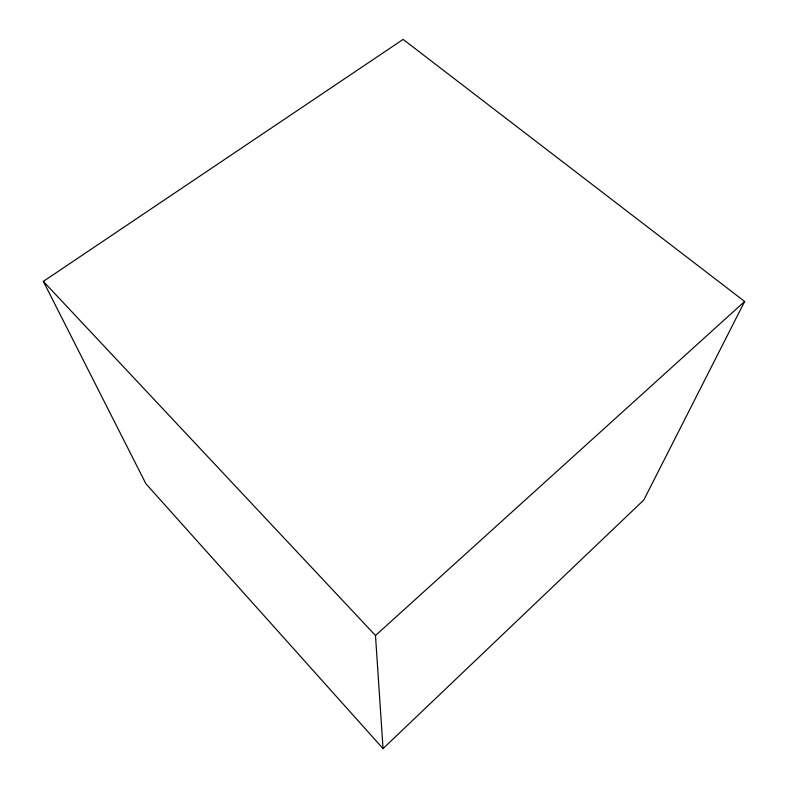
<?xml version="1.0" encoding="UTF-8"?>
<svg xmlns="http://www.w3.org/2000/svg" width="788" height="788" viewBox="0 0 788 788"><rect width="100%" height="100%" fill="white"/><g stroke="black" fill="none" stroke-linecap="round" stroke-linejoin="round"><path stroke-width="1.18" d="M744.65 301.459L643.786 500.035L383.047 748.6L145.869 483.704L43.35 281.375L403.121 39.4L744.65 301.459L375.492 635.512L383.047 748.6M43.35 281.375L375.492 635.512"/></g></svg>
